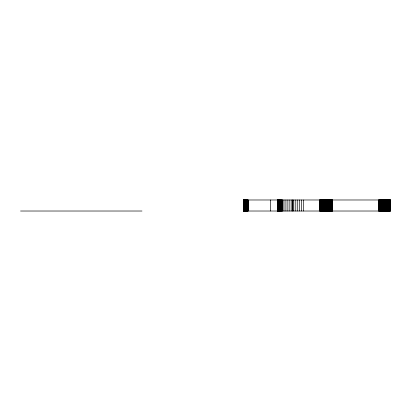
<?xml version="1.0" encoding="UTF-8"?>
<svg xmlns="http://www.w3.org/2000/svg" width="411" height="411" viewBox="0 0 411 411"><rect width="100%" height="100%" fill="white"/><g stroke="black" fill="none" stroke-linecap="round" stroke-linejoin="round"><path stroke-width="0.62" d="M243.353 199.982L390.445 199.982L390.45 211.018L243.353 211.018M20.55 211.018L141.98 211.018M390.419 199.982L390.368 211.018M390.291 199.982L390.26 211.018L390.188 199.982M390.131 199.982L390.131 211.018M390.065 199.982L389.993 211.018M389.916 199.982L389.916 211.018M389.834 199.982L389.834 211.018M389.746 199.982L389.746 211.018M389.654 199.982L389.654 211.018M389.556 199.982L389.556 211.018M389.448 199.982L389.448 211.018M389.34 199.982L389.34 211.018M389.227 199.982L389.227 211.018M389.104 199.982L389.104 211.018M388.981 199.982L388.981 211.018M388.852 199.982L388.852 211.018M388.719 199.982L388.719 211.018M388.58 199.982L388.58 211.018M388.436 199.982L388.436 211.018M388.287 199.982L388.287 211.018M388.138 199.982L388.138 211.018M387.984 199.982L387.984 211.018M387.825 199.982L387.825 211.018M387.66 199.982L387.66 211.018M387.496 199.982L387.496 211.018M387.326 199.982L387.326 211.018M387.152 199.982L387.152 211.018M386.977 199.982L386.977 211.018M386.797 199.982L386.797 211.018M386.617 199.982L386.617 211.018M386.432 199.982L386.432 211.018M386.248 199.982L386.248 211.018M386.057 199.982L386.057 211.018M385.872 199.982L385.872 211.018M385.677 199.982L385.677 211.018M385.487 199.982L385.487 211.018M385.292 199.982L385.292 211.018M385.097 199.982L385.097 211.018M384.902 199.982L384.902 211.018M384.701 199.982L384.701 211.018M384.506 199.982L384.506 211.018M384.306 199.982L384.306 211.018M384.11 199.982L384.11 211.018M383.91 199.982L383.91 211.018M383.715 199.982L383.715 211.018M383.514 199.982L383.514 211.018M383.319 199.982L383.319 211.018M383.124 199.982L383.124 211.018M382.929 199.982L382.929 211.018M382.733 199.982L382.733 211.018M382.543 199.982L382.543 211.018M382.348 199.982L382.348 211.018M382.163 199.982L382.163 211.018M381.973 199.982L381.973 211.018M381.788 199.982L381.788 211.018M381.608 199.982L381.608 211.018M381.429 199.982L381.429 211.018M381.249 199.982L381.249 211.018M381.074 199.982L381.074 211.018M380.905 199.982L380.905 211.018M380.735 199.982L380.735 211.018M380.571 199.982L380.571 211.018M380.406 199.982L380.406 211.018M380.252 199.982L380.252 211.018M380.098 199.982L380.098 211.018M379.944 199.982L379.944 211.018M379.8 199.982L379.8 211.018M379.656 199.982L379.656 211.018M379.523 199.982L379.523 211.018M379.389 199.982L379.389 211.018M379.261 199.982L379.261 211.018M379.137 199.982L379.137 211.018M379.019 199.982L379.019 211.018M378.906 199.982L378.906 211.018M378.798 199.982L378.798 211.018M378.695 199.982L378.695 211.018M332.324 199.982L332.319 211.018M332.263 199.982L332.232 211.018M332.191 199.982L332.15 211.018M332.098 199.982L332.047 211.018M331.985 199.982L331.985 211.018M331.918 199.982L331.918 211.018M331.847 199.982L331.847 211.018M331.682 199.982L331.764 211.018M331.59 199.982L331.59 211.018M331.497 199.982L331.497 211.018M331.394 199.982L331.394 211.018M331.287 199.982L331.287 211.018M331.179 199.982L331.179 211.018M331.06 199.982L331.06 211.018M330.937 199.982L330.937 211.018M330.814 199.982L330.814 211.018M330.68 199.982L330.68 211.018M330.547 199.982L330.547 211.018M330.408 199.982L330.408 211.018M330.264 199.982L330.264 211.018M330.115 199.982L330.115 211.018M329.961 199.982L329.961 211.018M329.802 199.982L329.802 211.018M329.643 199.982L329.643 211.018M329.478 199.982L329.478 211.018M329.314 199.982L329.314 211.018M329.144 199.982L329.144 211.018M328.97 199.982L328.97 211.018M328.79 199.982L328.79 211.018M328.61 199.982L328.61 211.018M328.43 199.982L328.43 211.018M328.245 199.982L328.245 211.018M328.06 199.982L328.06 211.018M327.87 199.982L327.87 211.018M327.68 199.982L327.68 211.018M327.49 199.982L327.49 211.018M327.295 199.982L327.295 211.018M327.099 199.982L327.099 211.018M326.904 199.982L326.904 211.018M326.709 199.982L326.709 211.018M326.509 199.982L326.509 211.018M326.313 199.982L326.313 211.018M326.113 199.982L326.113 211.018M325.918 199.982L325.918 211.018M325.718 199.982L325.718 211.018M325.522 199.982L325.522 211.018M325.322 199.982L325.322 211.018M325.127 199.982L325.127 211.018M324.931 199.982L324.931 211.018M324.736 199.982L324.736 211.018M324.546 199.982L324.546 211.018M324.351 199.982L324.351 211.018M324.161 199.982L324.161 211.018M323.971 199.982L323.971 211.018M323.786 199.982L323.786 211.018M323.601 199.982L323.601 211.018M323.421 199.982L323.421 211.018M323.241 199.982L323.241 211.018M323.067 199.982L323.067 211.018M322.892 199.982L322.892 211.018M322.722 199.982L322.722 211.018M322.553 199.982L322.553 211.018M322.388 199.982L322.388 211.018M322.229 199.982L322.229 211.018M322.07 199.982L322.07 211.018M321.921 199.982L321.921 211.018M321.772 199.982L321.772 211.018M321.628 199.982L321.628 211.018M321.484 199.982L321.484 211.018M321.351 199.982L321.351 211.018M321.222 199.982L321.222 211.018M321.094 199.982L321.094 211.018M320.97 199.982L320.97 211.018M320.857 199.982L320.857 211.018M320.744 199.982L320.744 211.018M320.637 199.982L320.637 211.018M320.539 199.982L320.539 211.018M320.441 199.982L320.441 211.018M320.354 199.982L320.354 211.018M320.267 199.982L320.267 211.018M320.19 199.982L320.19 211.018M320.051 199.982L320.118 211.018M319.989 199.982L319.989 211.018M319.881 199.982L319.933 211.018M319.804 199.982L319.84 211.018M319.748 199.982L319.707 211.018M303.41 199.982L303.41 211.018M301.556 199.982L301.556 211.018M299.66 199.982L299.66 211.018M297.728 199.982L297.728 211.018M295.776 199.982L295.776 211.018M293.808 199.982L293.808 211.018M292.822 199.982L292.822 211.018M292.766 199.982L292.766 211.018M291.831 199.982L291.831 211.018M289.853 199.982L289.853 211.018M287.88 199.982L287.88 211.018M285.928 199.982L285.928 211.018M283.996 199.982L283.996 211.018M282.799 199.982L282.799 211.018M282.393 199.982L282.393 211.018M282.162 199.982L282.162 211.018M281.936 199.982L281.936 211.018M281.705 199.982L281.705 211.018M281.478 199.982L281.478 211.018M281.252 199.982L281.252 211.018M281.032 199.982L281.032 211.018M280.811 199.982L280.811 211.018M280.59 199.982L280.59 211.018M280.374 199.982L280.374 211.018M280.163 199.982L280.163 211.018M279.953 199.982L279.953 211.018M279.747 199.982L279.747 211.018M279.547 199.982L279.547 211.018M279.346 199.982L279.346 211.018M279.156 199.982L279.156 211.018M278.966 199.982L278.966 211.018M278.776 199.982L278.776 211.018M278.596 199.982L278.596 211.018M278.422 199.982L278.422 211.018M278.247 199.982L278.247 211.018M278.083 199.982L278.083 211.018M277.918 199.982L277.918 211.018M277.764 199.982L277.764 211.018M277.615 199.982L277.615 211.018M277.471 199.982L277.471 211.018M277.327 199.982L277.327 211.018M270.577 199.982L270.577 211.018M248.121 199.982L248.121 211.018M248.08 199.982L248.08 211.018M247.931 199.982L247.931 211.018M247.782 199.982L247.782 211.018M247.633 199.982L247.633 211.018M247.484 199.982L247.484 211.018M247.34 199.982L247.34 211.018M247.191 199.982L247.191 211.018M247.047 199.982L247.047 211.018M246.903 199.982L246.903 211.018M246.759 199.982L246.759 211.018M246.615 199.982L246.615 211.018M246.477 199.982L246.477 211.018M246.338 199.982L246.338 211.018M246.199 199.982L246.199 211.018M246.061 199.982L246.061 211.018M245.932 199.982L245.932 211.018M245.799 199.982L245.799 211.018M245.67 199.982L245.67 211.018M245.542 199.982L245.542 211.018M245.418 199.982L245.418 211.018M245.295 199.982L245.295 211.018M245.177 199.982L245.177 211.018M245.064 199.982L245.064 211.018M244.951 199.982L244.951 211.018M244.838 199.982L244.838 211.018M244.73 199.982L244.73 211.018M244.627 199.982L244.627 211.018M244.53 199.982L244.53 211.018M244.432 199.982L244.432 211.018M244.34 199.982L244.34 211.018M244.252 199.982L244.252 211.018M244.165 199.982L244.165 211.018M244.083 199.982L244.006 211.018M243.934 199.982L243.934 211.018M243.862 199.982L243.862 211.018M243.795 199.982L243.795 211.018M243.733 199.982L243.677 211.018M243.625 199.982L243.579 211.018M243.533 199.982L243.497 211.018M243.461 199.982L243.404 211.018L243.384 199.982"/></g></svg>
